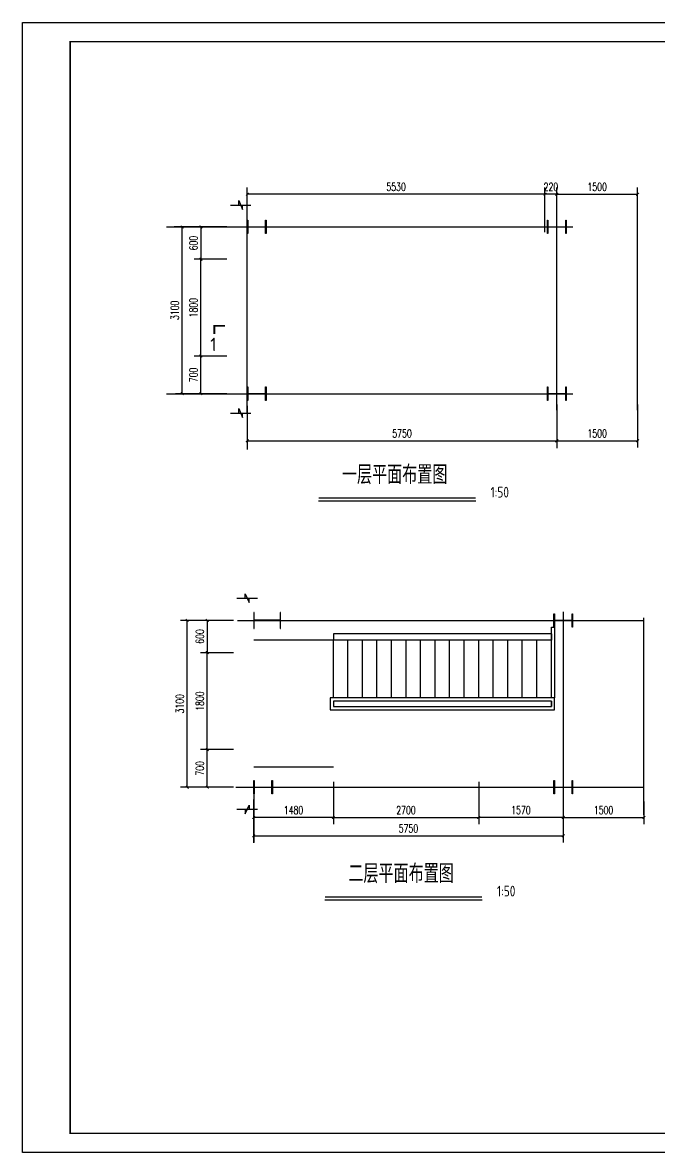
# Model space of a CAD drawing. Extents: x 177291 to 1288761, y 177638 to 322898.
# Drawn here: x 780379 to 792207, y 293928 to 314928 of the extents above; entities that cross this region are included whole.
import ezdxf
from ezdxf.enums import TextEntityAlignment as Align

# ---------------------------------------------------------------- set-up
doc = ezdxf.new("R2010")
doc.units = 0
doc.header["$LTSCALE"] = 1000
for name, color, linetype in [('AXIS', 3, 'Continuous'), ('BORDER', 7, 'Continuous'), ('DOTE', 1, 'Continuous'), ('GZ', 50, 'Continuous'), ('NUM', 7, 'Continuous'), ('PUB_DIM', 3, 'Continuous'), ('PUB_TEXT', 7, 'Continuous'), ('PUB_TITLE', 4, 'Continuous'), ('STAIR', 2, 'Continuous'), ('WALL', 9, 'Continuous')]:
    doc.layers.add(name, color=color, linetype=linetype)
doc.styles.add('_TCH_DIM_T3', font='SIMPLEX', dxfattribs={"width": 0.705882, "bigfont": 'GBCBIG'})
doc.styles.add('TSSD_Norm', font='tssdeng.shx', dxfattribs={"bigfont": 'hztxt.shx'})
doc.dimstyles.new('_TCH_ARCH&&50', dxfattribs={"dimtxt": 148.75, "dimasz": 50, "dimexe": 125, "dimexo": 150, "dimgap": 63.125, "dimtad": 1, "dimdec": 0, "dimzin": 0, "dimdsep": 46, "dimtxsty": '_TCH_DIM_T3', "dimblk": 'ARCHTICK', "dimcen": 0.09, "dimclrt": 7, "dimazin": 2, "dimtfac": 1, "dimtdec": 0, "dimtix": 1, "dimtmove": 2, "dimatfit": 3, "dimfxl": 1, "dimtolj": 1, "dimtzin": 0, "dimarcsym": 0})

# ---------------------------------------------------------------- blocks, each defined once
blk = doc.blocks.new('_ArchTick')
at = {"color": 0, "linetype": 'ByBlock', "const_width": 0.4}
blk.add_lwpolyline([(-0.5, -0.5), (0.5, 0.5)], dxfattribs=at)
blk = doc.blocks.new('*D1588')
at = {"layer": 'AXIS', "color": 0, "linetype": 'ByBlock', "lineweight": -2, "transparency": 16777216}
for p, q in [((784152, 311130), (783218, 311130)), ((783343, 308030), (783343, 311130)), ((784152, 308030), (783218, 308030))]:
    blk.add_line(p, q, dxfattribs=at)
at = {"layer": 'Defpoints', "color": 0, "linetype": 'ByBlock', "transparency": 16777216}
for p in [(783343, 311130), (784302, 311130), (784302, 308030)]:
    blk.add_point(p, dxfattribs=at)
at = {"layer": 'AXIS', "color": 0, "linetype": 'ByBlock', "lineweight": -2, "transparency": 16777216, "xscale": 50, "yscale": 50, "zscale": 50}
for p, rotation in [((783343, 311130), 90), ((783343, 308030), 270)]:
    blk.add_blockref('_ArchTick', p, dxfattribs=dict(at, rotation=rotation))
at = {"layer": 'AXIS', "color": 7, "linetype": 'ByBlock', "transparency": 16777216, "insert": (783206, 309580), "char_height": 148.8, "attachment_point": 5, "rotation": 90, "style": '_TCH_DIM_T3'}
blk.add_mtext('\\A1;3100', dxfattribs=at)
blk = doc.blocks.new('*D1589')
at = {"layer": 'AXIS', "color": 0, "lineweight": -2, "transparency": 16777216}
for p, q in [((790082, 311031), (790082, 311863)), ((790302, 311325), (790302, 311863)), ((790082, 311738), (790032, 311738)), ((790302, 311738), (790082, 311738)), ((790302, 311738), (790352, 311738))]:
    blk.add_line(p, q, dxfattribs=at)
at = {"layer": 'Defpoints', "color": 0, "transparency": 16777216}
for p in [(790082, 311738), (790302, 311175), (790082, 310881)]:
    blk.add_point(p, dxfattribs=at)
at = {"layer": 'AXIS', "color": 0, "lineweight": -2, "transparency": 16777216, "xscale": 50, "yscale": 50, "zscale": 50}
blk.add_blockref('_ArchTick', (790082, 311738), dxfattribs=at)
at = {"layer": 'AXIS', "color": 0, "lineweight": -2, "transparency": 16777216, "xscale": 50, "yscale": 50, "zscale": 50, "rotation": 180}
blk.add_blockref('_ArchTick', (790302, 311738), dxfattribs=at)
at = {"layer": 'AXIS', "color": 7, "transparency": 16777216, "insert": (790192, 311876), "char_height": 148.8, "attachment_point": 5, "style": '_TCH_DIM_T3'}
blk.add_mtext('\\A1;220', dxfattribs=at)
blk = doc.blocks.new('*D1590')
at = {"layer": 'AXIS', "color": 0, "lineweight": -2, "transparency": 16777216}
for p, q in [((784552, 311325), (784552, 311863)), ((790082, 311031), (790082, 311863)), ((790082, 311738), (784552, 311738))]:
    blk.add_line(p, q, dxfattribs=at)
at = {"layer": 'Defpoints', "color": 0, "transparency": 16777216}
for p in [(784552, 311738), (784552, 311175), (790082, 310881)]:
    blk.add_point(p, dxfattribs=at)
at = {"layer": 'AXIS', "color": 0, "lineweight": -2, "transparency": 16777216, "xscale": 50, "yscale": 50, "zscale": 50, "rotation": 180}
blk.add_blockref('_ArchTick', (784552, 311738), dxfattribs=at)
at = {"layer": 'AXIS', "color": 0, "lineweight": -2, "transparency": 16777216, "xscale": 50, "yscale": 50, "zscale": 50}
blk.add_blockref('_ArchTick', (790082, 311738), dxfattribs=at)
at = {"layer": 'AXIS', "color": 7, "transparency": 16777216, "insert": (787317, 311876), "char_height": 148.8, "attachment_point": 5, "style": '_TCH_DIM_T3'}
blk.add_mtext('\\A1;5530', dxfattribs=at)
blk = doc.blocks.new('*D1593')
at = {"layer": 'AXIS', "color": 0, "linetype": 'ByBlock', "lineweight": -2, "transparency": 16777216}
for p, q in [((784552, 307755), (784552, 307030)), ((790302, 307755), (790302, 307030)), ((784552, 307155), (790302, 307155))]:
    blk.add_line(p, q, dxfattribs=at)
at = {"layer": 'Defpoints', "color": 0, "linetype": 'ByBlock', "transparency": 16777216}
for p in [(784552, 307905), (790302, 307905), (790302, 307155)]:
    blk.add_point(p, dxfattribs=at)
at = {"layer": 'AXIS', "color": 0, "linetype": 'ByBlock', "lineweight": -2, "transparency": 16777216, "xscale": 50, "yscale": 50, "zscale": 50, "rotation": 180}
blk.add_blockref('_ArchTick', (784552, 307155), dxfattribs=at)
at = {"layer": 'AXIS', "color": 0, "linetype": 'ByBlock', "lineweight": -2, "transparency": 16777216, "xscale": 50, "yscale": 50, "zscale": 50}
blk.add_blockref('_ArchTick', (790302, 307155), dxfattribs=at)
at = {"layer": 'AXIS', "color": 7, "linetype": 'ByBlock', "transparency": 16777216, "insert": (787427, 307292), "char_height": 148.8, "attachment_point": 5, "style": '_TCH_DIM_T3'}
blk.add_mtext('\\A1;5750', dxfattribs=at)
blk = doc.blocks.new('*D1737')
at = {"layer": 'AXIS', "color": 0, "lineweight": -2, "transparency": 16777216}
for p, q in [((784175, 308730), (783565, 308730)), ((783690, 308030), (783690, 308730)), ((784175, 308030), (783565, 308030))]:
    blk.add_line(p, q, dxfattribs=at)
at = {"layer": 'Defpoints', "color": 0, "transparency": 16777216}
for p in [(783690, 308730), (784325, 308730), (784325, 308030)]:
    blk.add_point(p, dxfattribs=at)
at = {"layer": 'AXIS', "color": 0, "lineweight": -2, "transparency": 16777216, "xscale": 50, "yscale": 50, "zscale": 50}
for p, rotation in [((783690, 308730), 90), ((783690, 308030), 270)]:
    blk.add_blockref('_ArchTick', p, dxfattribs=dict(at, rotation=rotation))
at = {"layer": 'AXIS', "color": 7, "transparency": 16777216, "insert": (783552, 308380), "char_height": 148.8, "attachment_point": 5, "rotation": 90, "style": '_TCH_DIM_T3'}
blk.add_mtext('\\A1;700', dxfattribs=at)
blk = doc.blocks.new('*D1738')
at = {"layer": 'AXIS', "color": 0, "lineweight": -2, "transparency": 16777216}
for p, q in [((784175, 310530), (783565, 310530)), ((783690, 308730), (783690, 310530)), ((784175, 308730), (783565, 308730))]:
    blk.add_line(p, q, dxfattribs=at)
at = {"layer": 'Defpoints', "color": 0, "transparency": 16777216}
for p in [(783690, 310530), (784325, 310530), (784325, 308730)]:
    blk.add_point(p, dxfattribs=at)
at = {"layer": 'AXIS', "color": 0, "lineweight": -2, "transparency": 16777216, "xscale": 50, "yscale": 50, "zscale": 50}
for p, rotation in [((783690, 310530), 90), ((783690, 308730), 270)]:
    blk.add_blockref('_ArchTick', p, dxfattribs=dict(at, rotation=rotation))
at = {"layer": 'AXIS', "color": 7, "transparency": 16777216, "insert": (783552, 309630), "char_height": 148.8, "attachment_point": 5, "rotation": 90, "style": '_TCH_DIM_T3'}
blk.add_mtext('\\A1;1800', dxfattribs=at)
blk = doc.blocks.new('*D1739')
at = {"layer": 'AXIS', "color": 0, "lineweight": -2, "transparency": 16777216}
for p, q in [((784175, 311130), (783565, 311130)), ((783690, 311130), (783690, 310530)), ((784175, 310530), (783565, 310530))]:
    blk.add_line(p, q, dxfattribs=at)
at = {"layer": 'Defpoints', "color": 0, "transparency": 16777216}
for p in [(784325, 311130), (783690, 310530), (784325, 310530)]:
    blk.add_point(p, dxfattribs=at)
at = {"layer": 'AXIS', "color": 0, "lineweight": -2, "transparency": 16777216, "xscale": 50, "yscale": 50, "zscale": 50}
for p, rotation in [((783690, 311130), 90), ((783690, 310530), 270)]:
    blk.add_blockref('_ArchTick', p, dxfattribs=dict(at, rotation=rotation))
at = {"layer": 'AXIS', "color": 7, "transparency": 16777216, "insert": (783552, 310830), "char_height": 148.8, "attachment_point": 5, "rotation": 90, "style": '_TCH_DIM_T3'}
blk.add_mtext('\\A1;600', dxfattribs=at)
blk = doc.blocks.new('*D1743')
at = {"layer": 'AXIS', "color": 0, "lineweight": -2, "transparency": 16777216}
for p, q in [((790302, 311280), (790302, 311863)), ((791802, 311285), (791802, 311863)), ((790302, 311738), (791802, 311738))]:
    blk.add_line(p, q, dxfattribs=at)
at = {"layer": 'Defpoints', "color": 0, "transparency": 16777216}
for p in [(791802, 311738), (790302, 311130), (791802, 311135)]:
    blk.add_point(p, dxfattribs=at)
at = {"layer": 'AXIS', "color": 0, "lineweight": -2, "transparency": 16777216, "xscale": 50, "yscale": 50, "zscale": 50, "rotation": 180}
blk.add_blockref('_ArchTick', (790302, 311738), dxfattribs=at)
at = {"layer": 'AXIS', "color": 0, "lineweight": -2, "transparency": 16777216, "xscale": 50, "yscale": 50, "zscale": 50}
blk.add_blockref('_ArchTick', (791802, 311738), dxfattribs=at)
at = {"layer": 'AXIS', "color": 7, "transparency": 16777216, "insert": (791052, 311876), "char_height": 148.8, "attachment_point": 5, "style": '_TCH_DIM_T3'}
blk.add_mtext('\\A1;1500', dxfattribs=at)
blk = doc.blocks.new('*D1744')
at = {"layer": 'AXIS', "color": 0, "lineweight": -2, "transparency": 16777216}
for p, q in [((790302, 307788), (790302, 307030)), ((791802, 307828), (791802, 307030)), ((790302, 307155), (791802, 307155))]:
    blk.add_line(p, q, dxfattribs=at)
at = {"layer": 'Defpoints', "color": 0, "transparency": 16777216}
for p in [(790302, 307938), (791802, 307978), (791802, 307155)]:
    blk.add_point(p, dxfattribs=at)
at = {"layer": 'AXIS', "color": 0, "lineweight": -2, "transparency": 16777216, "xscale": 50, "yscale": 50, "zscale": 50, "rotation": 180}
blk.add_blockref('_ArchTick', (790302, 307155), dxfattribs=at)
at = {"layer": 'AXIS', "color": 0, "lineweight": -2, "transparency": 16777216, "xscale": 50, "yscale": 50, "zscale": 50}
blk.add_blockref('_ArchTick', (791802, 307155), dxfattribs=at)
at = {"layer": 'AXIS', "color": 7, "transparency": 16777216, "insert": (791052, 307292), "char_height": 148.8, "attachment_point": 5, "style": '_TCH_DIM_T3'}
blk.add_mtext('\\A1;1500', dxfattribs=at)
blk = doc.blocks.new('*D1807')
at = {"layer": 'AXIS', "color": 0, "linetype": 'ByBlock', "lineweight": -2, "transparency": 16777216}
for p, q in [((784271, 303817), (783312, 303817)), ((783437, 300717), (783437, 303817)), ((784271, 300717), (783312, 300717))]:
    blk.add_line(p, q, dxfattribs=at)
at = {"layer": 'Defpoints', "color": 0, "linetype": 'ByBlock', "transparency": 16777216}
for p in [(783437, 303817), (784421, 303817), (784421, 300717)]:
    blk.add_point(p, dxfattribs=at)
at = {"layer": 'AXIS', "color": 0, "linetype": 'ByBlock', "lineweight": -2, "transparency": 16777216, "xscale": 50, "yscale": 50, "zscale": 50}
for p, rotation in [((783437, 303817), 90), ((783437, 300717), 270)]:
    blk.add_blockref('_ArchTick', p, dxfattribs=dict(at, rotation=rotation))
at = {"layer": 'AXIS', "color": 7, "linetype": 'ByBlock', "transparency": 16777216, "insert": (783299, 302267), "char_height": 148.8, "attachment_point": 5, "rotation": 90, "style": '_TCH_DIM_T3'}
blk.add_mtext('\\A1;3100', dxfattribs=at)
blk = doc.blocks.new('*D1808')
at = {"layer": 'AXIS', "color": 0, "linetype": 'ByBlock', "lineweight": -2, "transparency": 16777216}
for p, q in [((784671, 300442), (784671, 299687)), ((790421, 300442), (790421, 299687)), ((784671, 299812), (790421, 299812))]:
    blk.add_line(p, q, dxfattribs=at)
at = {"layer": 'Defpoints', "color": 0, "linetype": 'ByBlock', "transparency": 16777216}
for p in [(784671, 300592), (790421, 300592), (790421, 299812)]:
    blk.add_point(p, dxfattribs=at)
at = {"layer": 'AXIS', "color": 0, "linetype": 'ByBlock', "lineweight": -2, "transparency": 16777216, "xscale": 50, "yscale": 50, "zscale": 50, "rotation": 180}
blk.add_blockref('_ArchTick', (784671, 299812), dxfattribs=at)
at = {"layer": 'AXIS', "color": 0, "linetype": 'ByBlock', "lineweight": -2, "transparency": 16777216, "xscale": 50, "yscale": 50, "zscale": 50}
blk.add_blockref('_ArchTick', (790421, 299812), dxfattribs=at)
at = {"layer": 'AXIS', "color": 7, "linetype": 'ByBlock', "transparency": 16777216, "insert": (787546, 299949), "char_height": 148.8, "attachment_point": 5, "style": '_TCH_DIM_T3'}
blk.add_mtext('\\A1;5750', dxfattribs=at)
blk = doc.blocks.new('*D1809')
at = {"layer": 'AXIS', "color": 0, "lineweight": -2, "transparency": 16777216}
for p, q in [((788851, 300817), (788851, 300028)), ((790421, 300564), (790421, 300028)), ((790421, 300153), (788851, 300153))]:
    blk.add_line(p, q, dxfattribs=at)
at = {"layer": 'Defpoints', "color": 0, "transparency": 16777216}
for p in [(788851, 300967), (790421, 300714), (788851, 300153)]:
    blk.add_point(p, dxfattribs=at)
at = {"layer": 'AXIS', "color": 0, "lineweight": -2, "transparency": 16777216, "xscale": 50, "yscale": 50, "zscale": 50, "rotation": 180}
blk.add_blockref('_ArchTick', (788851, 300153), dxfattribs=at)
at = {"layer": 'AXIS', "color": 0, "lineweight": -2, "transparency": 16777216, "xscale": 50, "yscale": 50, "zscale": 50}
blk.add_blockref('_ArchTick', (790421, 300153), dxfattribs=at)
at = {"layer": 'AXIS', "color": 7, "transparency": 16777216, "insert": (789636, 300290), "char_height": 148.8, "attachment_point": 5, "style": '_TCH_DIM_T3'}
blk.add_mtext('\\A1;1570', dxfattribs=at)
blk = doc.blocks.new('*D1810')
at = {"layer": 'AXIS', "color": 0, "lineweight": -2, "transparency": 16777216}
for p, q in [((786151, 300817), (786151, 300028)), ((788851, 300817), (788851, 300028)), ((786151, 300153), (788851, 300153))]:
    blk.add_line(p, q, dxfattribs=at)
at = {"layer": 'Defpoints', "color": 0, "transparency": 16777216}
for p in [(786151, 300967), (788851, 300967), (788851, 300153)]:
    blk.add_point(p, dxfattribs=at)
at = {"layer": 'AXIS', "color": 0, "lineweight": -2, "transparency": 16777216, "xscale": 50, "yscale": 50, "zscale": 50, "rotation": 180}
blk.add_blockref('_ArchTick', (786151, 300153), dxfattribs=at)
at = {"layer": 'AXIS', "color": 0, "lineweight": -2, "transparency": 16777216, "xscale": 50, "yscale": 50, "zscale": 50}
blk.add_blockref('_ArchTick', (788851, 300153), dxfattribs=at)
at = {"layer": 'AXIS', "color": 7, "transparency": 16777216, "insert": (787501, 300290), "char_height": 148.8, "attachment_point": 5, "style": '_TCH_DIM_T3'}
blk.add_mtext('\\A1;2700', dxfattribs=at)
blk = doc.blocks.new('*D1811')
at = {"layer": 'AXIS', "color": 0, "lineweight": -2, "transparency": 16777216}
for p, q in [((784671, 300817), (784671, 300028)), ((786151, 300817), (786151, 300028)), ((786151, 300153), (784671, 300153))]:
    blk.add_line(p, q, dxfattribs=at)
at = {"layer": 'Defpoints', "color": 0, "transparency": 16777216}
for p in [(784671, 300967), (786151, 300967), (784671, 300153)]:
    blk.add_point(p, dxfattribs=at)
at = {"layer": 'AXIS', "color": 0, "lineweight": -2, "transparency": 16777216, "xscale": 50, "yscale": 50, "zscale": 50, "rotation": 180}
blk.add_blockref('_ArchTick', (784671, 300153), dxfattribs=at)
at = {"layer": 'AXIS', "color": 0, "lineweight": -2, "transparency": 16777216, "xscale": 50, "yscale": 50, "zscale": 50}
blk.add_blockref('_ArchTick', (786151, 300153), dxfattribs=at)
at = {"layer": 'AXIS', "color": 7, "transparency": 16777216, "insert": (785411, 300290), "char_height": 148.8, "attachment_point": 5, "style": '_TCH_DIM_T3'}
blk.add_mtext('\\A1;1480', dxfattribs=at)
blk = doc.blocks.new('*D1815')
at = {"layer": 'AXIS', "color": 0, "lineweight": -2, "transparency": 16777216}
for p, q in [((784295, 301417), (783684, 301417)), ((783809, 300717), (783809, 301417)), ((784295, 300717), (783684, 300717))]:
    blk.add_line(p, q, dxfattribs=at)
at = {"layer": 'Defpoints', "color": 0, "transparency": 16777216}
for p in [(783809, 301417), (784445, 301417), (784445, 300717)]:
    blk.add_point(p, dxfattribs=at)
at = {"layer": 'AXIS', "color": 0, "lineweight": -2, "transparency": 16777216, "xscale": 50, "yscale": 50, "zscale": 50}
for p, rotation in [((783809, 301417), 90), ((783809, 300717), 270)]:
    blk.add_blockref('_ArchTick', p, dxfattribs=dict(at, rotation=rotation))
at = {"layer": 'AXIS', "color": 7, "transparency": 16777216, "insert": (783672, 301067), "char_height": 148.8, "attachment_point": 5, "rotation": 90, "style": '_TCH_DIM_T3'}
blk.add_mtext('\\A1;700', dxfattribs=at)
blk = doc.blocks.new('*D1816')
at = {"layer": 'AXIS', "color": 0, "lineweight": -2, "transparency": 16777216}
for p, q in [((784295, 303217), (783684, 303217)), ((783809, 301417), (783809, 303217)), ((784295, 301417), (783684, 301417))]:
    blk.add_line(p, q, dxfattribs=at)
at = {"layer": 'Defpoints', "color": 0, "transparency": 16777216}
for p in [(783809, 303217), (784445, 303217), (784445, 301417)]:
    blk.add_point(p, dxfattribs=at)
at = {"layer": 'AXIS', "color": 0, "lineweight": -2, "transparency": 16777216, "xscale": 50, "yscale": 50, "zscale": 50}
for p, rotation in [((783809, 303217), 90), ((783809, 301417), 270)]:
    blk.add_blockref('_ArchTick', p, dxfattribs=dict(at, rotation=rotation))
at = {"layer": 'AXIS', "color": 7, "transparency": 16777216, "insert": (783672, 302317), "char_height": 148.8, "attachment_point": 5, "rotation": 90, "style": '_TCH_DIM_T3'}
blk.add_mtext('\\A1;1800', dxfattribs=at)
blk = doc.blocks.new('*D1817')
at = {"layer": 'AXIS', "color": 0, "lineweight": -2, "transparency": 16777216}
for p, q in [((784295, 303817), (783684, 303817)), ((783809, 303817), (783809, 303217)), ((784295, 303217), (783684, 303217))]:
    blk.add_line(p, q, dxfattribs=at)
at = {"layer": 'Defpoints', "color": 0, "transparency": 16777216}
for p in [(784445, 303817), (783809, 303217), (784445, 303217)]:
    blk.add_point(p, dxfattribs=at)
at = {"layer": 'AXIS', "color": 0, "lineweight": -2, "transparency": 16777216, "xscale": 50, "yscale": 50, "zscale": 50}
for p, rotation in [((783809, 303817), 90), ((783809, 303217), 270)]:
    blk.add_blockref('_ArchTick', p, dxfattribs=dict(at, rotation=rotation))
at = {"layer": 'AXIS', "color": 7, "transparency": 16777216, "insert": (783672, 303517), "char_height": 148.8, "attachment_point": 5, "rotation": 90, "style": '_TCH_DIM_T3'}
blk.add_mtext('\\A1;600', dxfattribs=at)
blk = doc.blocks.new('*D1821')
at = {"layer": 'AXIS', "color": 0, "lineweight": -2, "transparency": 16777216}
for p, q in [((790421, 300447), (790421, 300028)), ((791921, 300451), (791921, 300028)), ((790421, 300153), (791921, 300153))]:
    blk.add_line(p, q, dxfattribs=at)
at = {"layer": 'Defpoints', "color": 0, "transparency": 16777216}
for p in [(790421, 300597), (791921, 300601), (791921, 300153)]:
    blk.add_point(p, dxfattribs=at)
at = {"layer": 'AXIS', "color": 0, "lineweight": -2, "transparency": 16777216, "xscale": 50, "yscale": 50, "zscale": 50, "rotation": 180}
blk.add_blockref('_ArchTick', (790421, 300153), dxfattribs=at)
at = {"layer": 'AXIS', "color": 0, "lineweight": -2, "transparency": 16777216, "xscale": 50, "yscale": 50, "zscale": 50}
blk.add_blockref('_ArchTick', (791921, 300153), dxfattribs=at)
at = {"layer": 'AXIS', "color": 7, "transparency": 16777216, "insert": (791171, 300290), "char_height": 148.8, "attachment_point": 5, "style": '_TCH_DIM_T3'}
blk.add_mtext('\\A1;1500', dxfattribs=at)

msp = doc.modelspace()

# ---------------------------------------------------------------- linework, layer by layer
msp.add_lwpolyline([(790201.4, 303691.59), (790261.4, 303691.59), (790261.4, 302377.45), (790201.4, 302377.45)], close=True)
at = {"layer": 'AXIS'}
for p, q in [((784101.93, 311130.28), (783191.55, 311130.28)), ((784551.42, 307804.02), (784551.42, 306993.64)), ((790301.93, 307829.02), (790301.93, 307018.64)), ((784221.4, 303816.59), (783311.03, 303816.59)), ((790421.4, 300515.33), (790421.4, 299704.96)), ((784670.89, 300490.33), (784670.89, 299679.96))]:
    msp.add_line(p, q, dxfattribs=at)
at = {"layer": 'BORDER', "const_width": 26.52}
msp.add_lwpolyline([(781262.77, 294281.9), (781262.77, 314574.81), (809757.69, 314574.81), (809757.69, 294281.9)], close=True, dxfattribs=at)
at = {"layer": 'DOTE'}
for p, q in [((790301.93, 307724.6), (790301.93, 311387.61)), ((791801.93, 307724.6), (791801.93, 311387.61)), ((783052.19, 311130.28), (790600.86, 311130.28)), ((783052.19, 308030.28), (790600.86, 308030.28)), ((790421.4, 303978.33), (790421.4, 300402.37)), ((784372.73, 303816.59), (791921.4, 303816.59)), ((791921.4, 300204.62), (791921.4, 303867.62)), ((784340.5, 300716.59), (791921.4, 300716.59))]:
    msp.add_line(p, q, dxfattribs=at)
at = {"layer": 'GZ'}
for points in [[(784551.93, 311005.28), (784551.93, 311255.28), (784561.93, 311255.28), (784561.93, 311137.13), (784566.93, 311133.28), (784887.28, 311133.28), (784891.93, 311137.13), (784891.93, 311255.28), (784901.93, 311255.28), (784901.93, 311005.28), (784891.93, 311005.28), (784891.93, 311123.28), (784887.44, 311127.28), (784566.93, 311127.28), (784561.93, 311123.28), (784561.93, 311005.28), (784551.93, 311005.28)], [(790126.67, 311005.28), (790126.67, 311255.28), (790136.67, 311255.28), (790136.67, 311137.13), (790141.67, 311133.28), (790462.02, 311133.28), (790466.67, 311137.13), (790466.67, 311255.28), (790476.67, 311255.28), (790476.67, 311005.28), (790466.67, 311005.28), (790466.67, 311123.28), (790462.19, 311127.28), (790141.67, 311127.28), (790136.67, 311123.28), (790136.67, 311005.28), (790126.67, 311005.28)], [(784551.93, 307905.28), (784551.93, 308155.28), (784561.93, 308155.28), (784561.93, 308037.13), (784566.93, 308033.28), (784887.28, 308033.28), (784891.93, 308037.13), (784891.93, 308155.28), (784901.93, 308155.28), (784901.93, 307905.28), (784891.93, 307905.28), (784891.93, 308023.28), (784887.44, 308027.28), (784566.93, 308027.28), (784561.93, 308023.28), (784561.93, 307905.28), (784551.93, 307905.28)], [(790126.67, 307905.28), (790126.67, 308155.28), (790136.67, 308155.28), (790136.67, 308037.13), (790141.67, 308033.28), (790462.02, 308033.28), (790466.67, 308037.13), (790466.67, 308155.28), (790476.67, 308155.28), (790476.67, 307905.28), (790466.67, 307905.28), (790466.67, 308023.28), (790462.19, 308027.28), (790141.67, 308027.28), (790136.67, 308023.28), (790136.67, 307905.28), (790126.67, 307905.28)], [(784671.4, 303966.59), (784671.4, 303666.59), (784681.4, 303666.59), (784681.4, 303809.74), (784686.4, 303813.59), (785156.76, 303813.59), (785161.4, 303809.74), (785161.4, 303666.59), (785171.4, 303666.59), (785171.4, 303966.59), (785161.4, 303966.59), (785161.4, 303823.59), (785156.92, 303819.59), (784686.4, 303819.59), (784681.4, 303823.59), (784681.4, 303966.59), (784671.4, 303966.59)], [(790246.15, 303691.59), (790246.15, 303941.59), (790256.15, 303941.59), (790256.15, 303823.44), (790261.15, 303819.59), (790581.5, 303819.59), (790586.15, 303823.44), (790586.15, 303941.59), (790596.15, 303941.59), (790596.15, 303691.59), (790586.15, 303691.59), (790586.15, 303809.59), (790581.66, 303813.59), (790261.15, 303813.59), (790256.15, 303809.59), (790256.15, 303691.59), (790246.15, 303691.59)], [(784671.4, 300591.59), (784671.4, 300841.59), (784681.4, 300841.59), (784681.4, 300723.44), (784686.4, 300719.59), (785006.76, 300719.59), (785011.4, 300723.44), (785011.4, 300841.59), (785021.4, 300841.59), (785021.4, 300591.59), (785011.4, 300591.59), (785011.4, 300709.59), (785006.92, 300713.59), (784686.4, 300713.59), (784681.4, 300709.59), (784681.4, 300591.59), (784671.4, 300591.59)], [(790246.15, 300591.59), (790246.15, 300841.59), (790256.15, 300841.59), (790256.15, 300723.44), (790261.15, 300719.59), (790581.5, 300719.59), (790586.15, 300723.44), (790586.15, 300841.59), (790596.15, 300841.59), (790596.15, 300591.59), (790586.15, 300591.59), (790586.15, 300709.59), (790581.66, 300713.59), (790261.15, 300713.59), (790256.15, 300709.59), (790256.15, 300591.59), (790246.15, 300591.59)]]:
    msp.add_lwpolyline(points, close=True, dxfattribs=at)
at = {"layer": 'NUM', "const_width": 25}
for points in [[(785876.35, 306090.11), (788795.02, 306090.11)], [(785995.82, 298675.13), (788914.5, 298675.13)]]:
    msp.add_lwpolyline(points, dxfattribs=at)
at = {"layer": 'NUM'}
for points in [[(785876.35, 306040.11), (788795.02, 306040.11)], [(785995.82, 298625.13), (788914.5, 298625.13)]]:
    msp.add_lwpolyline(points, dxfattribs=at)
at = {"layer": 'PUB_DIM', "const_width": 35}
msp.add_lwpolyline([(783940.21, 309141.81), (783940.21, 309291.81), (784140.21, 309291.81)], dxfattribs=at)
at = {"layer": 'PUB_TITLE'}
msp.add_lwpolyline([(780378.93, 293928.37), (780378.93, 314928.34), (810111.23, 314928.34), (810111.23, 293928.37)], close=True, dxfattribs=at)
at = {"layer": 'STAIR'}
for p, q in [((790201.4, 303567.45), (786151.4, 303567.45)), ((786151.4, 303567.45), (786151.4, 303447.45)), ((790201.4, 303567.45), (790201.4, 303447.45)), ((790201.4, 303447.45), (784671.4, 303447.45)), ((786151.4, 302377.45), (786151.4, 303447.45)), ((786421.4, 302377.45), (786421.4, 303447.45)), ((786691.4, 302377.45), (786691.4, 303447.45)), ((786961.4, 302377.45), (786961.4, 303447.45)), ((787231.4, 302377.45), (787231.4, 303447.45)), ((787501.4, 302377.45), (787501.4, 303447.45)), ((787771.4, 302377.45), (787771.4, 303447.45)), ((788041.4, 302377.45), (788041.4, 303447.45)), ((788311.4, 302377.45), (788311.4, 303447.45)), ((788581.4, 302377.45), (788581.4, 303447.45)), ((788851.4, 302377.45), (788851.4, 303447.45)), ((789121.4, 302377.45), (789121.4, 303447.45)), ((789391.4, 302377.45), (789391.4, 303447.45)), ((789661.4, 302377.45), (789661.4, 303447.45)), ((789931.4, 302377.45), (789931.4, 303447.45)), ((790201.4, 302377.45), (790201.4, 303447.45)), ((790201.4, 302377.45), (786091.4, 302377.45)), ((786091.4, 302377.45), (786091.4, 302157.45)), ((788187.21, 302317.45), (786151.4, 302317.45)), ((790201.4, 302317.45), (786151.4, 302317.45)), ((786151.4, 302317.45), (786151.4, 302217.45)), ((786151.4, 302217.45), (790201.4, 302217.45)), ((790201.4, 302317.45), (788295.38, 302317.45)), ((790201.4, 302217.45), (790201.4, 302317.45)), ((790201.4, 302317.45), (790201.4, 302217.45)), ((790261.4, 302157.45), (790261.4, 302377.45)), ((786091.4, 302157.45), (790261.4, 302157.45)), ((786151.4, 301087.45), (784671.4, 301087.45))]:
    msp.add_line(p, q, dxfattribs=at)
at = {"layer": 'WALL'}
for p, q in [((784238.34, 311535.46), (784620.03, 311535.46)), ((784238.34, 311535.46), (784620.03, 311535.46)), ((784393.56, 311535.46), (784393.56, 311620.1)), ((784393.56, 311620.1), (784466.45, 311455.93)), ((784466.45, 311455.93), (784466.45, 311535.46)), ((784551.93, 307669.32), (784551.93, 311535.46)), ((784238.34, 307669.32), (784620.03, 307669.32)), ((784238.34, 307669.32), (784620.03, 307669.32)), ((784393.56, 307669.32), (784393.56, 307753.96)), ((784393.56, 307753.96), (784466.45, 307589.79)), ((784466.45, 307589.79), (784466.45, 307669.32)), ((784515.78, 304228.01), (784515.78, 304312.65)), ((784515.78, 304312.65), (784588.67, 304148.48)), ((784360.56, 304228.01), (784742.25, 304228.01)), ((784360.56, 304228.01), (784742.25, 304228.01)), ((784588.67, 304148.48), (784588.67, 304228.01)), ((784360.56, 300305.17), (784742.25, 300305.17)), ((784360.56, 300305.17), (784742.25, 300305.17)), ((784515.78, 300220.52), (784588.67, 300384.7)), ((784515.78, 300305.17), (784515.78, 300220.52)), ((784588.67, 300384.7), (784588.67, 300305.17))]:
    msp.add_line(p, q, dxfattribs=at)

# ---------------------------------------------------------------- texts
at = {"layer": 'NUM', "style": 'TSSD_Norm', "width": 0.8}
for s, height, p in [(' 一层平面布置图', 350, (786140.15, 306244.97)), ('1:50', 200, (789071.55, 306040.11)), (' 二层平面布置图', 350, (786259.62, 298829.99)), ('1:50', 200, (789191.02, 298625.13))]:
    msp.add_text(s, height=height, dxfattribs=at).set_placement(p, align=Align.BOTTOM_LEFT)
at = {"layer": 'PUB_TEXT', "style": 'TSSD_Norm'}
msp.add_text('1', height=250, dxfattribs=at).set_placement((783923.86, 308945.45), align=Align.MIDDLE_CENTER)

# ---------------------------------------------------------------- dimensions: what is measured, and where the dimension line sits
at = {"layer": 'AXIS'}
for base, p1, p2, picture, middle in [((784551.93, 311738.25), (790081.93, 310881.14), (784551.93, 311174.5), '*D1590', (787316.93, 311875.75)), ((790081.93, 311738.25), (790301.93, 311174.5), (790081.93, 310881.14), '*D1589', (790191.93, 311875.75)), ((784671.4, 300152.84), (786151.4, 300967.45), (784671.4, 300967.45), '*D1811', (785411.4, 300290.34)), ((788851.4, 300152.84), (790421.4, 300713.59), (788851.4, 300967.45), '*D1809', (789636.4, 300290.34))]:
    dim = msp.add_linear_dim(base=base, p1=p1, p2=p2, dimstyle='_TCH_ARCH&&50', dxfattribs=at)
    dim.commit()
    dim.dimension.update_dxf_attribs({"geometry": picture, "text_midpoint": middle})
for base, p1, p2, angle, picture, middle in [((791801.93, 311738.25), (790301.93, 311130.28), (791801.93, 311134.69), 180, '*D1743', (791051.93, 311875.75)), ((783689.59, 310530.28), (784325.17, 311130.28), (784325.24, 310530.28), 270, '*D1739', (783552.09, 310830.28)), ((783689.59, 310530.28), (784325.17, 308730.28), (784325.24, 310530.28), 90, '*D1738', (783552.09, 309630.28)), ((783689.59, 308730.28), (784325.24, 308030.28), (784325.17, 308730.28), 90, '*D1737', (783552.09, 308380.28)), ((791801.93, 307154.58), (790301.93, 307937.71), (791801.93, 307977.53), 180, '*D1744', (791051.93, 307292.08)), ((783809.06, 303216.59), (784444.65, 303816.59), (784444.71, 303216.59), 270, '*D1817', (783671.56, 303516.59)), ((783809.06, 303216.59), (784444.65, 301416.59), (784444.71, 303216.59), 90, '*D1816', (783671.56, 302316.59)), ((783809.06, 301416.59), (784444.71, 300716.59), (784444.65, 301416.59), 90, '*D1815', (783671.56, 301066.59)), ((788851.4, 300152.84), (786151.4, 300967.45), (788851.4, 300967.45), 180, '*D1810', (787501.4, 300290.34)), ((791921.4, 300152.84), (790421.4, 300596.59), (791921.4, 300601), 180, '*D1821', (791171.4, 300290.34))]:
    dim = msp.add_linear_dim(base=base, p1=p1, p2=p2, angle=angle, dimstyle='_TCH_ARCH&&50', dxfattribs=at)
    dim.commit()
    dim.dimension.update_dxf_attribs({"geometry": picture, "text_midpoint": middle})
at = {"layer": 'AXIS', "linetype": 'ByBlock'}
for base, p1, p2, picture, middle in [((783343.3, 311130.28), (784301.93, 308030.28), (784301.93, 311130.28), '*D1588', (783205.8, 309580.28)), ((783436.73, 303816.59), (784421.4, 300716.59), (784421.4, 303816.59), '*D1807', (783299.23, 302266.59))]:
    dim = msp.add_linear_dim(base=base, p1=p1, p2=p2, angle=90, dimstyle='_TCH_ARCH&&50', dxfattribs=at)
    dim.commit()
    dim.dimension.update_dxf_attribs({"geometry": picture, "text_midpoint": middle})
for base, p1, p2, picture, middle in [((790301.93, 307154.58), (784551.93, 307905.28), (790301.93, 307905.28), '*D1593', (787426.93, 307292.08)), ((790421.4, 299811.82), (784671.4, 300591.59), (790421.4, 300591.59), '*D1808', (787546.4, 299949.32))]:
    dim = msp.add_linear_dim(base=base, p1=p1, p2=p2, dimstyle='_TCH_ARCH&&50', dxfattribs=at)
    dim.commit()
    dim.dimension.update_dxf_attribs({"geometry": picture, "text_midpoint": middle})

doc.saveas('drawing.dxf')
